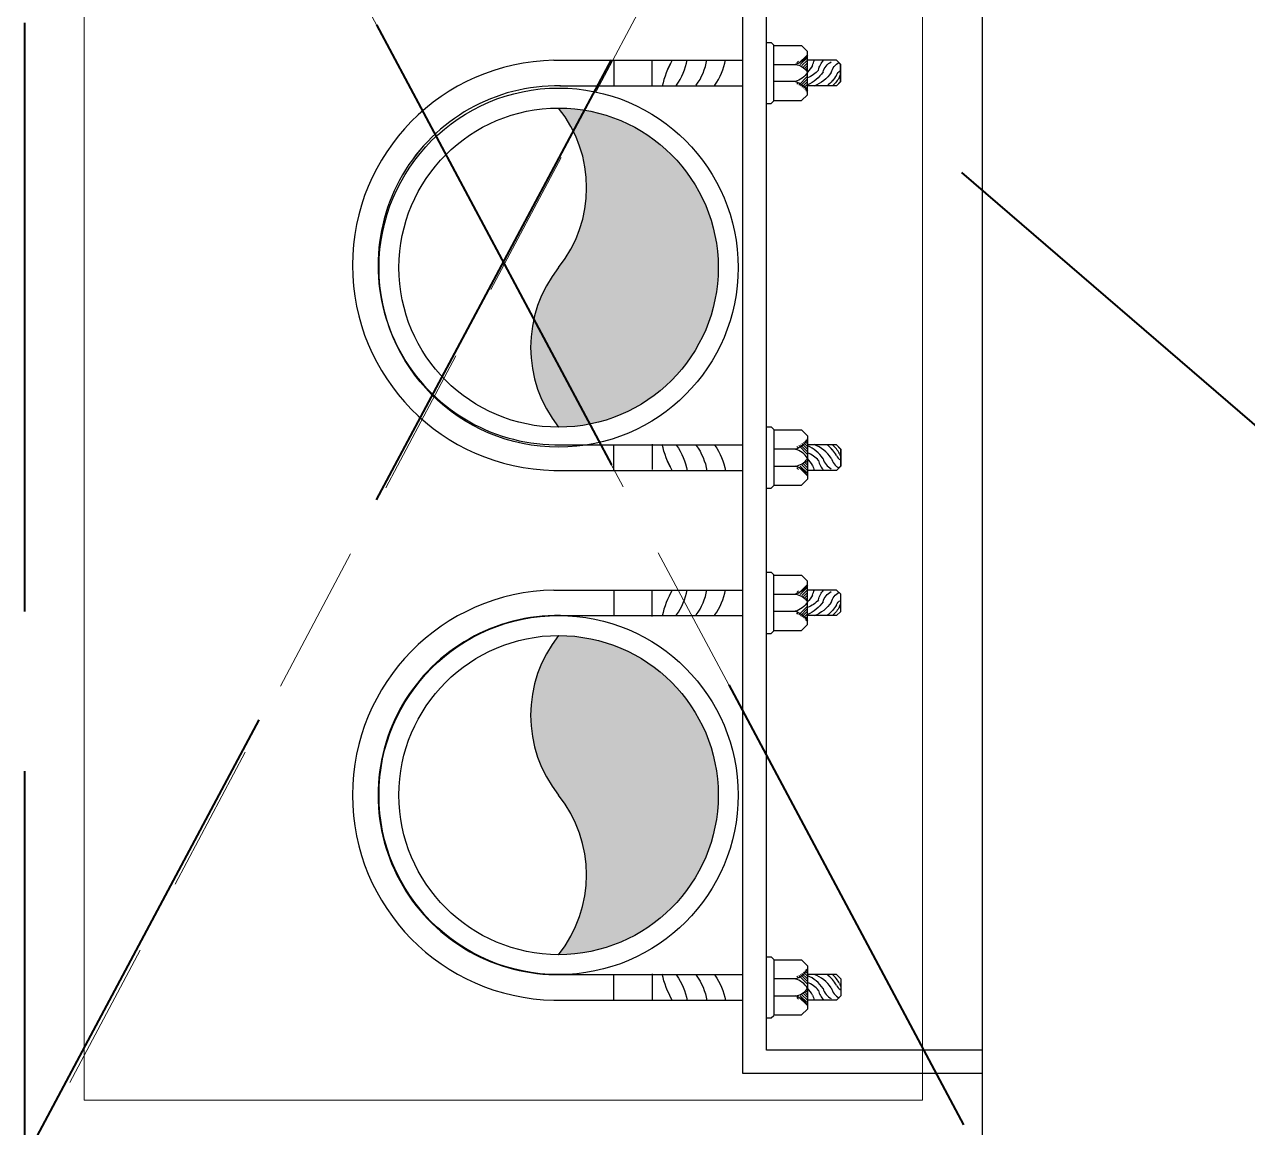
# Model space of a CAD drawing. Header units: inches. Extents: x -189347 to -188565, y -48525 to -47011.
# Drawn here: x -189222.2 to -189206.88, y -47418.46 to -47404.64 of the extents above; entities that cross this region are included whole.
import ezdxf

# ---------------------------------------------------------------- set-up
doc = ezdxf.new("R2010")
doc.units = ezdxf.units.IN
doc.header["$LTSCALE"] = 25
doc.header["$MEASUREMENT"] = 0
doc.linetypes.add('DASHED2', pattern=[0.375, 0.25, -0.125])
doc.layers.get('0').update_dxf_attribs({"lineweight": 0})
for name, color, linetype, lineweight in [('CWS', 180, 'Continuous', 18), ('elevation', 6, 'Continuous', 9), ('hidden', 7, 'DASHED2', 5), ('PLASTER LINE', 1, 'Continuous', 5), ('PP--BEAM', 104, 'DASHED2', 40), ('PP-WALL', 7, 'Continuous', 30), ('SH - ANGLE SUPPORT', 7, 'Continuous', 30), ('SH- SWP', 1, 'Continuous', 15)]:
    doc.layers.add(name, color=color, linetype=linetype, lineweight=lineweight)
doc.layers.add('SH- WWP', color=92, linetype='Continuous')

# ---------------------------------------------------------------- blocks, each defined once
blk = doc.blocks.new('*X11')
at = {"color": 0}
for p, q in [((113.6040440224238, 341.4692042597887), (113.7240518539459, 341.5892120913109)), ((113.7279130090329, 341.4162965511011), (114.3176786467903, 342.0060621888587)), ((113.8423566890578, 341.3539635358294), (114.318169125598, 341.8297759723697)), ((113.9481308900426, 341.2829610415177), (114.3186596044057, 341.6534897558808)), ((114.0456951115147, 341.2037485676931), (114.3191500832134, 341.4772035393918)), ((114.1352787081868, 341.1165554690687), (114.3196405620211, 341.3009173229029)), ((114.2169109186877, 341.0214109842728), (114.3201310408288, 341.1246311064139)), ((114.2904245531791, 340.9181479234677), (114.3206215196365, 340.948344889925))]:
    blk.add_line(p, q, dxfattribs=at)
blk = doc.blocks.new('swp')
at = {"layer": 'SH- SWP', "lineweight": 30}
h = blk.add_hatch(color=256, dxfattribs=at)
edge = h.paths.add_edge_path()
edge.add_ellipse((-188958.7646456869, -47122.30971005782), major_axis=(-1.131884257421873, -1.131884257421873), ratio=1, start_angle=186.3386170526238, end_angle=263.6613829461683)
edge.add_ellipse((-188957.7646456869, -47121.05978048204), major_axis=(1.414213562374951, -1.414213562374951), ratio=0.9999999999973742, start_angle=225.0000000015491, end_angle=405.0000000000753)
edge.add_ellipse((-188956.7646456869, -47119.80985090627), major_axis=(1.131884257421873, -1.131884257421873), ratio=1, start_angle=276.33861705314143, end_angle=353.66138294634084, ccw=False)
at = {"layer": 'SH - ANGLE SUPPORT'}
for p, q in [((-188960.3058235438, -47121.00095880224, -967.949206592016), (-188960.3058235437, -47123.36738671019, -967.949206592016)), ((-188960.3058235438, -47121.0010204016, -967.949206592016), (-188960.3058235438, -47123.36744830947, -967.949206592016)), ((-188955.1665579054, -47121.00095880224, -967.949206592016), (-188955.1665579055, -47123.36738671019, -967.949206592016)), ((-188955.1665579055, -47121.0010204016, -967.949206592016), (-188955.1665579055, -47123.36744830947, -967.949206592016)), ((-188959.9858235438, -47121.07673971012, -967.949206592016), (-188959.9858235438, -47123.36738671019, -967.949206592016)), ((-188959.9858235438, -47121.07680130948, -967.949206592016), (-188959.9858235438, -47123.36744830947, -967.949206592016)), ((-188955.4865579054, -47121.07673971012, -967.949206592016), (-188955.4865579054, -47123.36738671019, -967.949206592016)), ((-188955.4865579054, -47121.07680130948, -967.949206592016), (-188955.4865579054, -47123.36744830947, -967.949206592016)), ((-188960.3058235437, -47121.74960115671, -967.949206592016), (-188959.9858235438, -47121.74960115671, -967.949206592016)), ((-188960.3058235438, -47121.74960115671, -967.949206592016), (-188959.9858235438, -47121.74960115671, -967.949206592016)), ((-188960.3058235437, -47121.74966275608, -967.949206592016), (-188959.9858235438, -47121.74966275608, -967.949206592016)), ((-188960.3058235438, -47121.74966275608, -967.949206592016), (-188959.9858235438, -47121.74966275608, -967.949206592016)), ((-188955.1665579054, -47121.74960115671, -967.949206592016), (-188955.4865579054, -47121.74960115671, -967.949206592016)), ((-188955.1665579055, -47121.74966275608, -967.949206592016), (-188955.4865579054, -47121.74966275608, -967.949206592016)), ((-188959.976205301, -47122.23073078232, -967.949206592016), (-188960.296205301, -47122.23073078232, -967.949206592016)), ((-188959.976205301, -47122.23073078232, -967.949206592016), (-188960.296205301, -47122.23073078232, -967.949206592016)), ((-188959.976205301, -47122.23079238177, -967.949206592016), (-188960.296205301, -47122.23079238177, -967.949206592016)), ((-188959.9762053011, -47122.23079238177, -967.949206592016), (-188960.296205301, -47122.23079238177, -967.949206592016)), ((-188955.4961761482, -47122.23073078232, -967.949206592016), (-188955.1761761482, -47122.23073078232, -967.949206592016)), ((-188955.4961761482, -47122.23079238177, -967.949206592016), (-188955.1761761482, -47122.23079238177, -967.949206592016)), ((-188960.5294881825, -47123.66232684883, -967.949206592016), (-188960.5294881825, -47123.7227676136, -967.949206592016)), ((-188960.5294881824, -47123.6623884482, -967.949206592016), (-188960.5294881824, -47123.72282921299, -967.949206592016)), ((-188960.5294881825, -47123.7227676136, -967.949206592016), (-188960.4968016273, -47123.75545416883, -967.949206592016)), ((-188960.5294881824, -47123.72282921299, -967.949206592016), (-188960.4968016273, -47123.75551576819, -967.949206592016)), ((-188959.7948454601, -47123.75545416883, -967.949206592016), (-188960.4968016273, -47123.75545416883, -967.949206592016)), ((-188959.7948454602, -47123.75551576819, -967.949206592016), (-188960.4968016273, -47123.75551576819, -967.949206592016)), ((-188960.4922372544, -47123.76033668322, -967.949206592016), (-188960.4922372544, -47124.10285181814, -967.949206592016)), ((-188960.4922372545, -47123.76039828261, -967.949206592016), (-188960.4922372545, -47124.10291341748, -967.949206592016)), ((-188960.2536083502, -47123.75545416883, -967.949206592016), (-188960.2536083502, -47124.02564460531, -967.949206592016)), ((-188960.2536083502, -47123.75551576819, -967.949206592016), (-188960.2536083502, -47124.0257062047, -967.949206592016)), ((-188960.0383574193, -47124.02622438822, -967.949206592016), (-188960.0383574193, -47123.75545416883, -967.949206592016)), ((-188960.0383574193, -47124.02628598761, -967.949206592016), (-188960.0383574193, -47123.75551576819, -967.949206592016)), ((-188959.762158905, -47123.72276761371, -967.949206592016), (-188959.7997279746, -47123.76033668322, -967.949206592016)), ((-188959.7621589051, -47123.72282921299, -967.949206592016), (-188959.7997279746, -47123.76039828261, -967.949206592016)), ((-188959.7997279746, -47123.76033668322, -967.949206592016), (-188959.7997279746, -47124.10285181814, -967.949206592016)), ((-188959.7997279746, -47123.76039828261, -967.949206592016), (-188959.7997279746, -47124.10291341748, -967.949206592016)), ((-188959.762158905, -47123.66232684883, -967.949206592016), (-188959.762158905, -47123.72276761371, -967.949206592016)), ((-188959.7621589051, -47123.6623884482, -967.949206592016), (-188959.7621589051, -47123.72282921299, -967.949206592016)), ((-188955.7099927123, -47123.66232684883, -967.949206592016), (-188955.7099927123, -47123.72276761371, -967.949206592016)), ((-188955.7099927124, -47123.6623884482, -967.949206592016), (-188955.7099927124, -47123.72282921299, -967.949206592016)), ((-188955.7099927123, -47123.72276761371, -967.949206592016), (-188955.6724236428, -47123.76033668322, -967.949206592016)), ((-188955.7099927124, -47123.72282921299, -967.949206592016), (-188955.6724236429, -47123.76039828261, -967.949206592016)), ((-188955.6773061572, -47123.75545416883, -967.949206592016), (-188954.9753499901, -47123.75545416883, -967.949206592016)), ((-188955.6773061573, -47123.75551576819, -967.949206592016), (-188954.9753499901, -47123.75551576819, -967.949206592016)), ((-188955.6724236428, -47123.76033668322, -967.949206592016), (-188955.6724236428, -47124.10285181814, -967.949206592016)), ((-188955.6724236429, -47123.76039828261, -967.949206592016), (-188955.6724236429, -47124.10291341748, -967.949206592016)), ((-188955.4337941982, -47124.02622438822, -967.949206592016), (-188955.4337941982, -47123.75545416883, -967.949206592016)), ((-188955.4337941981, -47124.02628598761, -967.949206592016), (-188955.4337941981, -47123.75551576819, -967.949206592016)), ((-188955.2185432673, -47123.75545416883, -967.949206592016), (-188955.2185432673, -47124.02564460531, -967.949206592016)), ((-188955.2185432672, -47123.75551576819, -967.949206592016), (-188955.2185432672, -47124.0257062047, -967.949206592016)), ((-188954.9799143629, -47123.76033668322, -967.949206592016), (-188954.9799143629, -47124.10285181814, -967.949206592016)), ((-188954.979914363, -47123.76039828261, -967.949206592016), (-188954.979914363, -47124.10291341748, -967.949206592016)), ((-188954.942663435, -47123.7227676136, -967.949206592016), (-188954.9753499901, -47123.75545416883, -967.949206592016)), ((-188954.942663435, -47123.72282921299, -967.949206592016), (-188954.9753499901, -47123.75551576819, -967.949206592016)), ((-188954.942663435, -47123.66232684883, -967.949206592016), (-188954.942663435, -47123.7227676136, -967.949206592016)), ((-188954.942663435, -47123.6623884482, -967.949206592016), (-188954.942663435, -47123.72282921299, -967.949206592016)), ((-188960.4922372544, -47124.10285181814, -967.949206592016), (-188960.4177353984, -47124.17735367411, -967.949206592016)), ((-188960.4922372545, -47124.10291341748, -967.949206592016), (-188960.4177353985, -47124.1774152735, -967.949206592016)), ((-188959.8742298306, -47124.17735367411, -967.949206592016), (-188960.4177353984, -47124.17735367411, -967.949206592016)), ((-188959.8742298306, -47124.1774152735, -967.949206592016), (-188960.4177353985, -47124.1774152735, -967.949206592016)), ((-188960.3059826144, -47124.54101303493, -967.949206592016), (-188960.3059826144, -47124.17735367411, -967.949206592016)), ((-188960.3059826145, -47124.54107463427, -967.949206592016), (-188960.3059826145, -47124.1774152735, -967.949206592016)), ((-188959.9859826145, -47124.54097724173, -967.949206592016), (-188959.9859826145, -47124.17735367411, -967.949206592016)), ((-188959.9859826145, -47124.54103884101, -967.949206592016), (-188959.9859826145, -47124.1774152735, -967.949206592016)), ((-188959.7997279746, -47124.10285181814, -967.949206592016), (-188959.8742298306, -47124.17735367411, -967.949206592016)), ((-188959.7997279746, -47124.10291341748, -967.949206592016), (-188959.8742298306, -47124.1774152735, -967.949206592016)), ((-188955.6724236428, -47124.10285181814, -967.949206592016), (-188955.5979217868, -47124.17735367411, -967.949206592016)), ((-188955.6724236429, -47124.10291341748, -967.949206592016), (-188955.5979217868, -47124.1774152735, -967.949206592016)), ((-188955.5979217868, -47124.17735367411, -967.949206592016), (-188955.0544162189, -47124.17735367411, -967.949206592016)), ((-188955.5979217868, -47124.1774152735, -967.949206592016), (-188955.054416219, -47124.1774152735, -967.949206592016)), ((-188955.4861690029, -47124.54097724173, -967.949206592016), (-188955.4861690029, -47124.17735367411, -967.949206592016)), ((-188955.4861690029, -47124.54103884101, -967.949206592016), (-188955.4861690029, -47124.1774152735, -967.949206592016)), ((-188955.1661690029, -47124.54101303493, -967.949206592016), (-188955.1661690029, -47124.17735367411, -967.949206592016)), ((-188955.166169003, -47124.54107463427, -967.949206592016), (-188955.166169003, -47124.1774152735, -967.949206592016)), ((-188954.9799143629, -47124.10285181814, -967.949206592016), (-188955.0544162189, -47124.17735367411, -967.949206592016)), ((-188954.979914363, -47124.10291341748, -967.949206592016), (-188955.054416219, -47124.1774152735, -967.949206592016)), ((-188960.3060184077, -47124.54097724173, -967.949206592016), (-188960.2533956004, -47124.59360004903, -967.949206592016)), ((-188960.3060184077, -47124.54103884101, -967.949206592016), (-188960.2533956004, -47124.5936616484, -967.949206592016)), ((-188960.0386054218, -47124.59360004903, -967.949206592016), (-188960.2533956004, -47124.59360004903, -967.949206592016)), ((-188960.0386054219, -47124.5936616484, -967.949206592016), (-188960.2533956004, -47124.5936616484, -967.949206592016)), ((-188959.9859826145, -47124.54097724173, -967.949206592016), (-188960.0386054218, -47124.59360004903, -967.949206592016)), ((-188959.9859826145, -47124.54103884101, -967.949206592016), (-188960.0386054219, -47124.5936616484, -967.949206592016)), ((-188955.4861690029, -47124.54097724173, -967.949206592016), (-188955.4335461955, -47124.59360004903, -967.949206592016)), ((-188955.4861690029, -47124.54103884101, -967.949206592016), (-188955.4335461956, -47124.5936616484, -967.949206592016)), ((-188955.4335461955, -47124.59360004903, -967.949206592016), (-188955.218756017, -47124.59360004903, -967.949206592016)), ((-188955.4335461956, -47124.5936616484, -967.949206592016), (-188955.218756017, -47124.5936616484, -967.949206592016)), ((-188955.1661332096, -47124.54097724173, -967.949206592016), (-188955.218756017, -47124.59360004903, -967.949206592016)), ((-188955.1661332097, -47124.54103884101, -967.949206592016), (-188955.218756017, -47124.5936616484, -967.949206592016))]:
    blk.add_line(p, q, dxfattribs=at)
at = {"layer": 'SH - ANGLE SUPPORT', "lineweight": 30, "ltscale": 30}
for centre, radius, start, end in [((-188957.7361907245, -47121.04743988672, -967.949206592016), 2.570053173803593, 1.03628795968503, 178.963712040315), ((-188957.7361907246, -47121.0475014862, -967.949206592016), 2.570053173803593, 1.03628795969257, 178.9637120403074), ((-188957.7361907246, -47121.04738671312, -967.949206592016), 2.249999999973499, 359.1086964157475, 181.0351236707968), ((-188957.7361907247, -47121.04744831249, -967.949206592016), 2.249999999973499, 359.1086964157669, 181.0351236707817)]:
    blk.add_arc(centre, radius, start, end, dxfattribs=at)
at = {"layer": 'SH - ANGLE SUPPORT', "extrusion": (0, 0, -1)}
for centre, major_axis, ratio, start_param, end_param in [((-188959.7660234053, -47123.39463167352, -967.949206592016), (0.7483036439644577, -0.7483036439644576), 0.9999999996438159, 3.391710507990375, 3.7229632479952), ((-188959.7660234054, -47123.39463167352, -967.949206592016), (0.7483036439644577, -0.7483036439644576), 0.9999999996438159, 3.391710507990375, 3.7229632479952), ((-188959.7660234053, -47123.3946932728, -967.949206592016), (0.7483036439644577, -0.7483036439644576), 0.9999999996438159, 3.391710508013618, 3.722963248063821), ((-188959.7660234054, -47123.3946932728, -967.949206592016), (0.7483036439644577, -0.7483036439644576), 0.9999999996438159, 3.391710508013618, 3.722963248025734), ((-188959.4377640972, -47123.31156215211, -967.949206592016), (0.6743739490639936, -0.6743739490639933), 0.9999995311078936, 3.304858807617673, 3.314800786566108), ((-188959.4377640974, -47123.31156215211, -967.949206592016), (0.6743739490639936, -0.6743739490639933), 0.9999995311078936, 3.304858807620154, 3.314800786596168), ((-188959.4377640973, -47123.31162375151, -967.949206592016), (0.6743739490639936, -0.6743739490639933), 0.9999995311078936, 3.304858807740596, 3.314800786694237), ((-188959.4377640973, -47123.31162375151, -967.949206592016), (0.6743739490639936, -0.6743739490639933), 0.9999995311078936, 3.304858807740596, 3.314800786694237), ((-188960.4468390251, -47121.90446554011, -967.949206592016), (0.5499938548614107, -0.5499938548614107), 0.9999999996759106, 0.1632660788633934, 0.6092701062629294), ((-188960.4468390251, -47121.90446554011, -967.949206592016), (0.5499938548614107, -0.5499938548614107), 0.9999999996759106, 0.1632660788633934, 0.6092701062629294), ((-188960.4468390251, -47121.90452713938, -967.949206592016), (0.5499938548614107, -0.5499938548614107), 0.9999999996759106, 0.1632660789033545, 0.609270106295049), ((-188960.4468390252, -47121.90452713938, -967.949206592016), (0.5499938548614107, -0.5499938548614107), 0.9999999996759106, 0.1632660789433156, 0.6092701063457124), ((-188960.4468390251, -47122.15260376839, -967.949206592016), (0.5499938548614107, -0.5499938548614107), 0.9999999996759106, 0.1632660788633934, 0.6092701062629294), ((-188960.4468390251, -47122.15260376839, -967.949206592016), (0.5499938548614107, -0.5499938548614107), 0.9999999996759106, 0.1632660788633934, 0.6092701062629294), ((-188960.4468390251, -47122.15266536779, -967.949206592016), (0.5499938548614107, -0.5499938548614107), 0.9999999996759106, 0.1632660789003135, 0.6092701062843424), ((-188960.4468390252, -47122.15266536779, -967.949206592016), (0.5499938548614107, -0.5499938548614107), 0.9999999996759106, 0.1632660789003135, 0.6092701063150274), ((-188959.4377640972, -47123.55970038052, -967.949206592016), (0.6743742929851421, 0.6743742929851421), 0.9999995182274332, 4.875654981974916, 4.885596952011176), ((-188959.4377640974, -47123.55970038052, -967.949206592016), (0.6743742929851421, 0.6743742929851421), 0.9999995182274332, 4.875654981944805, 4.885596952079185), ((-188959.4377640973, -47123.55976197991, -967.949206592016), (0.6743742929851421, 0.6743742929851421), 0.9999995182274332, 4.875654981974916, 4.885596952011176), ((-188959.4377640973, -47123.55976197991, -967.949206592016), (0.6743742929851421, 0.6743742929851421), 0.9999995182274332, 4.875654981974916, 4.885596952011176), ((-188960.4468390251, -47122.38419913602, -967.949206592016), (0.5499938549968599, 0.5499938549968602), 0.9999999998192924, 1.734062405639007, 2.180066432908677), ((-188960.4468390251, -47122.38419913602, -967.949206592016), (0.5499938549968599, 0.5499938549968602), 0.9999999998192924, 1.734062405639007, 2.180066432908677), ((-188960.4468390251, -47122.3842607353, -967.949206592016), (0.5499938549968599, 0.5499938549968602), 0.9999999998192924, 1.734062405678968, 2.180066432825894), ((-188960.4468390252, -47122.3842607353, -967.949206592016), (0.5499938549968599, 0.5499938549968602), 0.9999999998192924, 1.734062405562126, 2.180066432764524), ((-188959.4377640972, -47123.79129574812, -967.949206592016), (0.6743742929851421, 0.6743742929851421), 0.9999995182274332, 4.875654981979875, 4.885596952016435), ((-188959.4377640974, -47123.79129574812, -967.949206592016), (0.6743742929851421, 0.6743742929851421), 0.9999995182274332, 4.875654981949765, 4.885596952081814), ((-188959.4377640973, -47123.79135734739, -967.949206592016), (0.6743742929851421, 0.6743742929851421), 0.9999995182274332, 4.875654981977395, 4.885596952041236), ((-188959.4377640973, -47123.79135734739, -967.949206592016), (0.6743742929851421, 0.6743742929851421), 0.9999995182274332, 4.875654981977395, 4.885596952041236), ((-188955.6831107505, -47123.95348806673, -967.949206592016), (0.1836427452739943, 0.1836427452739944), 0.9999999999368012, 1.061026314357026, 1.819612572189451), ((-188955.6831107505, -47123.95354966607, -967.949206592016), (0.1836427452739943, 0.1836427452739944), 0.9999999999368012, 1.061026314497972, 1.819612572325659), ((-188955.1832964342, -47123.95348806673, -967.949206592016), (0.1836427452988981, -0.1836427452988981), 0.9999999997967158, 1.317026384605051, 2.080566339216231), ((-188955.1832964343, -47123.95354966607, -967.949206592016), (0.1836427452988981, -0.1836427452988981), 0.9999999997967158, 1.317026384605051, 2.080566339319822), ((-188955.4397761233, -47123.99591065981, -967.949206592016), (0.1574100662167231, -0.1574100662167231), 0.9999999999492625, -0.6581166820825466, 0.1674448601498328), ((-188955.4397761233, -47123.9959722592, -967.949206592016), (0.1574100662167231, -0.1574100662167231), 0.9999999999492625, -0.658116682002583, 0.1674448601280432), ((-188954.9690582983, -47123.95348806673, -967.949206592016), (0.1836427452739944, -0.1836427452739943), 0.9999999999368008, 1.321980081508954, 2.080566339232767), ((-188954.9690582983, -47123.95354966607, -967.949206592016), (0.1836427452739944, -0.1836427452739943), 0.9999999999368008, 1.32198008156326, 2.080566339221213), ((-188955.0590031926, -47124.00436458082, -967.949206592016), (0.3174102309503291, 0.3174102309503292), 0.9999999999057578, 2.957247137306495, 3.531377346248949), ((-188955.0590031927, -47124.00442618018, -967.949206592016), (0.3174102309503291, 0.3174102309503292), 0.9999999999057578, 2.957247137262742, 3.531377346129004), ((-188955.0571576472, -47124.04943386192, -967.949206592016), (0.2498462547944095, 0.2498462547944096), 0.9999999997529783, 3.071035399996657, 3.556541279240993), ((-188955.0571576472, -47124.04949546128, -967.949206592016), (0.2498462547944095, 0.2498462547944096), 0.9999999997529783, 3.071035399996657, 3.556541279278682), ((-188954.9661365103, -47123.80572951943, -967.949206592016), (0.3609602734330845, -0.3609602734330845), 0.9999999985248337, 1.329768372036687, 1.540798847705387), ((-188954.9661365104, -47123.80579111876, -967.949206592016), (0.3609602734330845, -0.3609602734330845), 0.9999999985248337, 1.329768372147417, 1.540798847878059), ((-188955.0657817707, -47124.10154468252, -967.949206592016), (0.32020012842279, 0.3202001284227902), 0.9999999999894763, 2.954778906577122, 3.562597790696368), ((-188955.0657817708, -47124.10160628197, -967.949206592016), (0.32020012842279, 0.3202001284227902), 0.9999999999894763, 2.954778906683788, 3.562597790614507), ((-188955.3562999291, -47124.55963857102, -967.949206592016), (0.1344147606365146, 0.1344147606365146), 0.999999999943205, 5.728383428916015, 6.607487426836458), ((-188955.3562999291, -47124.55970017039, -967.949206592016), (0.1344147606365146, 0.1344147606365146), 0.999999999943205, 5.728383428494432, 6.607487426424862), ((-188955.334566092, -47124.55313844312, -967.949206592016), (0.1705916076887823, 0.1705916076887825), 0.9999999996600238, 5.688778807093536, 6.270402491376283), ((-188955.334566092, -47124.55320004249, -967.949206592016), (0.1705916076887823, 0.1705916076887825), 0.9999999996600238, 5.688778807161095, 6.270402491436597), ((-188955.276298653, -47124.47928326431, -967.949206592016), (0.1705916076496874, 0.1705916076496874), 0.999999999760294, 5.688778807222417, 5.971833700054205), ((-188955.2762986531, -47124.47934486371, -967.949206592016), (0.1705916076496874, 0.1705916076496874), 0.999999999760294, 5.6887788070725, 5.971833700054205), ((-188955.0884292144, -47124.105037228, -967.949206592016), (0.3609602731301515, -0.3609602731301514), 0.9999999993591624, 1.329768371843753, 1.678717008358492), ((-188955.0884292145, -47124.10509882739, -967.949206592016), (0.3609602731301515, -0.3609602731301514), 0.9999999993591624, 1.329768371843753, 1.678717008352351), ((-188955.1117361235, -47124.14390854482, -967.949206592016), (0.3609602733034912, -0.3609602733034912), 0.9999999989039782, 1.329768372031848, 1.608853964562355), ((-188955.1117361235, -47124.14397014421, -967.949206592016), (0.3609602733034912, -0.3609602733034912), 0.9999999989039782, 1.329768371962874, 1.608853964476897), ((-188955.364410119, -47124.66127218533, -967.949206592016), (0.1348098848379323, -0.1348098848379323), 0.9999999999832394, 4.157022774644297, 5.034816392460339), ((-188955.364410119, -47124.66133378472, -967.949206592016), (0.1348098848379323, -0.1348098848379323), 0.9999999999832394, 4.15702277477401, 5.034816392605128), ((-188955.4218982662, -47124.81746228973, -967.949206592016), (0.1705916081115296, -0.1705916081115296), 0.999999998305713, 4.117982481218434, 4.309006795710234), ((-188955.4218982663, -47124.8175238891, -967.949206592016), (0.1705916081115296, -0.1705916081115296), 0.999999998305713, 4.117982481368351, 4.309006795654756), ((-188955.3867217635, -47124.63547481725, -967.949206592016), (0.0704988428573968, 0.0704988428573968), 0.9999999987001688, 5.84502344743771, 6.635131608004279), ((-188955.3867217635, -47124.6355364167, -967.949206592016), (0.0704988428573968, 0.0704988428573968), 0.9999999987001688, 5.845023447561561, 6.635131607903649)]:
    blk.add_ellipse(centre, major_axis=major_axis, ratio=ratio, start_param=start_param, end_param=end_param, dxfattribs=at)
at = {"layer": 'SH - ANGLE SUPPORT'}
for centre, major_axis, ratio, start_param, end_param in [((-188955.7063580438, -47123.39463167352, -967.949206592016), (-0.7483036439644577, -0.7483036439644576), 0.9999999996438159, 3.391710508000295, 3.722963248052329), ((-188955.7063580439, -47123.3946932728, -967.949206592016), (-0.7483036439644577, -0.7483036439644576), 0.9999999996438159, 3.391710507986972, 3.722963248002751), ((-188956.0346173519, -47123.31156215211, -967.949206592016), (-0.6743739490639936, -0.6743739490639933), 0.9999995311078936, 3.3048588076678, 3.314800786634117), ((-188956.0346173519, -47123.31162375151, -967.949206592016), (-0.6743739490639936, -0.6743739490639933), 0.9999995311078936, 3.304858807697911, 3.314800786649147), ((-188955.0255424241, -47121.90446554011, -967.949206592016), (-0.5499938548614107, -0.5499938548614107), 0.9999999996759106, 0.1632660788603524, 0.609270106273636), ((-188955.0255424241, -47121.90452713938, -967.949206592016), (-0.5499938548614107, -0.5499938548614107), 0.9999999996759106, 0.1632660789218146, 0.609270106282908), ((-188956.0346173519, -47123.55970038052, -967.949206592016), (-0.6743742929851421, 0.6743742929851421), 0.9999995182274332, 4.87565498195986, 4.885596952011176), ((-188956.0346173519, -47123.55976197991, -967.949206592016), (-0.6743742929851421, 0.6743742929851421), 0.9999995182274332, 4.87565498195986, 4.885596952011176), ((-188955.0255424241, -47122.15260376839, -967.949206592016), (-0.5499938548614107, -0.5499938548614107), 0.9999999996759106, 0.1632660789094365, 0.609270106295049), ((-188955.0255424241, -47122.15266536779, -967.949206592016), (-0.5499938548614107, -0.5499938548614107), 0.9999999996759106, 0.1632660788911906, 0.6092701062001249), ((-188956.0346173519, -47123.79129574812, -967.949206592016), (-0.6743742929851421, 0.6743742929851421), 0.9999995182274332, 4.87565498196482, 4.885596952001405), ((-188956.0346173519, -47123.79135734739, -967.949206592016), (-0.6743742929851421, 0.6743742929851421), 0.9999995182274332, 4.875654981979875, 4.885596952016435), ((-188955.0255424241, -47122.38419913602, -967.949206592016), (-0.5499938549968599, 0.5499938549968602), 0.9999999998192924, 1.734062405635966, 2.180066432877992), ((-188955.0255424241, -47122.3842607353, -967.949206592016), (-0.5499938549968599, 0.5499938549968602), 0.9999999998192924, 1.734062405586668, 2.180066432779867), ((-188960.503093319, -47123.95348806673, -967.949206592016), (-0.1836427452739944, -0.1836427452739943), 0.9999999999368008, 1.321980081481358, 2.080566339232767), ((-188960.5030933191, -47123.95354966607, -967.949206592016), (-0.1836427452739944, -0.1836427452739943), 0.9999999999368008, 1.321980081508954, 2.080566339373712), ((-188960.0323754941, -47123.99591065981, -967.949206592016), (-0.1574100662167231, -0.1574100662167231), 0.9999999999492625, -0.6581166820425643, 0.1674448601280432), ((-188960.0323754941, -47123.9959722592, -967.949206592016), (-0.1574100662167231, -0.1574100662167231), 0.9999999999492625, -0.6581166818591688, 0.1674448604076515), ((-188960.2888551831, -47123.95348806673, -967.949206592016), (-0.1836427452988981, -0.1836427452988981), 0.9999999997967158, 1.317026384374037, 2.0805663391731), ((-188960.2888551832, -47123.95354966607, -967.949206592016), (-0.1836427452988981, -0.1836427452988981), 0.9999999997967158, 1.317026384605051, 2.080566339243572), ((-188959.7890408669, -47123.95348806673, -967.949206592016), (-0.1836427452739943, 0.1836427452739944), 0.9999999999368012, 1.06102631441171, 1.819612572189451), ((-188959.7890408669, -47123.95354966607, -967.949206592016), (-0.1836427452739943, 0.1836427452739944), 0.9999999999368012, 1.061026314552656, 1.819612572298063), ((-188960.506015107, -47123.80572951943, -967.949206592016), (-0.3609602734330845, -0.3609602734330845), 0.9999999985248337, 1.329768372036687, 1.540798847705387), ((-188960.5060151071, -47123.80579111876, -967.949206592016), (-0.3609602734330845, -0.3609602734330845), 0.9999999985248337, 1.329768372147417, 1.540798847760664), ((-188960.4149939702, -47124.04943386192, -967.949206592016), (-0.2498462547944095, 0.2498462547944096), 0.9999999997529783, 3.07103540007882, 3.556541279311888), ((-188960.4149939702, -47124.04949546128, -967.949206592016), (-0.2498462547944095, 0.2498462547944096), 0.9999999997529783, 3.071035400075917, 3.556541279295285), ((-188960.4131484249, -47124.00436458082, -967.949206592016), (-0.3174102309503291, 0.3174102309503292), 0.9999999999057578, 2.957247137408043, 3.531377346261267), ((-188960.4131484248, -47124.00442618018, -967.949206592016), (-0.3174102309503291, 0.3174102309503292), 0.9999999999057578, 2.957247137274627, 3.531377346261267), ((-188960.1958529643, -47124.47928326431, -967.949206592016), (-0.1705916076496874, 0.1705916076496874), 0.999999999760294, 5.688778807473671, 5.971833700054205), ((-188960.1958529644, -47124.47934486371, -967.949206592016), (-0.1705916076496874, 0.1705916076496874), 0.999999999760294, 5.688778807373726, 5.971833700054205), ((-188960.1375855254, -47124.55313844312, -967.949206592016), (-0.1705916076887824, 0.1705916076887824), 0.9999999996600238, 5.68877880722726, 6.270402491618308), ((-188960.1375855254, -47124.55320004249, -967.949206592016), (-0.1705916076887824, 0.1705916076887824), 0.9999999996600238, 5.688778807161095, 6.270402491376283), ((-188960.1158516883, -47124.55963857102, -967.949206592016), (-0.1344147606365146, 0.1344147606365146), 0.999999999943205, 5.728383428640154, 6.607487426642547), ((-188960.1158516883, -47124.55970017039, -967.949206592016), (-0.1344147606365146, 0.1344147606365146), 0.999999999943205, 5.72838342915155, 6.607487426812064), ((-188960.4063698466, -47124.10154468252, -967.949206592016), (-0.32020012842279, 0.3202001284227902), 0.9999999999894763, 2.954778906754643, 3.562597790696368), ((-188960.4063698467, -47124.10160628197, -967.949206592016), (-0.32020012842279, 0.3202001284227902), 0.9999999999894763, 2.954778906571153, 3.56259779059831), ((-188960.1077414984, -47124.66127218533, -967.949206592016), (-0.1348098848379323, -0.1348098848379323), 0.9999999999832394, 4.157022774693521, 5.034816392629314), ((-188960.1077414985, -47124.66133378472, -967.949206592016), (-0.1348098848379323, -0.1348098848379323), 0.9999999999832394, 4.15702277447434, 5.034816392484525), ((-188960.3837224029, -47124.105037228, -967.949206592016), (-0.3609602731301515, -0.3609602731301514), 0.9999999993591624, 1.329768371871435, 1.678717008386833), ((-188960.383722403, -47124.10509882739, -967.949206592016), (-0.3609602731301515, -0.3609602731301514), 0.9999999993591624, 1.329768371822875, 1.678717008392974), ((-188960.360415494, -47124.14390854482, -967.949206592016), (-0.3609602733034912, -0.3609602733034912), 0.9999999989039782, 1.329768372066336, 1.608853964560186), ((-188960.3604154939, -47124.14397014421, -967.949206592016), (-0.3609602733034912, -0.3609602733034912), 0.9999999989039782, 1.32976837183807, 1.608853964332298), ((-188960.0854298538, -47124.63547481725, -967.949206592016), (-0.0704988428573968, 0.0704988428573968), 0.9999999987001688, 5.845023447367468, 6.635131607766639), ((-188960.0854298539, -47124.6355364167, -967.949206592016), (-0.0704988428573968, 0.0704988428573968), 0.9999999987001688, 5.845023447367468, 6.635131608264364), ((-188960.0502533511, -47124.81746228973, -967.949206592016), (-0.1705916081115296, -0.1705916081115296), 0.999999998305713, 4.117982481619605, 4.309006796026848), ((-188960.0502533512, -47124.8175238891, -967.949206592016), (-0.1705916081115296, -0.1705916081115296), 0.999999998305713, 4.117982481352158, 4.309006795915894)]:
    blk.add_ellipse(centre, major_axis=major_axis, ratio=ratio, start_param=start_param, end_param=end_param, dxfattribs=at)
at = {"layer": 'SH- SWP', "lineweight": 30}
for radius in [2.25, 2]:
    blk.add_circle((-188957.7646456869, -47121.05978048204, -967.949206592016), radius, dxfattribs=at)
for centre, start, end in [((-188958.7646456869, -47122.30971005782, -967.949206592016), 51.33861705367175, 128.6613829463282), ((-188956.7646456869, -47119.80985090627, -967.949206592016), 231.3386170536718, 308.6613829463283)]:
    blk.add_arc(centre, 1.600726067880088, start, end, dxfattribs=at)
at = {"layer": 'SH - ANGLE SUPPORT', "extrusion": (0, 0, -1)}
for p, xscale, yscale, zscale, rotation in [((188896.6729534204, -47102.88456624403, 967.949206592016), 0.1862546400225255, 0.1862546400225255, -0.1862546400003328, 270), ((188896.6729534205, -47102.88462784339, 967.949206592016), 0.1862546400225255, 0.1862546400225255, -0.1862546400225255, 270), ((188896.4051932095, -47102.88514602691, 967.949206592016), 0.1862546400225255, 0.1862546400225255, -0.1862546400003328, 270), ((188896.4051932095, -47102.88520762627, 967.949206592016), 0.1862546400225255, 0.1862546400225255, -0.1862546400225255, 270), ((189019.0669584078, -47102.88514602691, 967.949206592016), -0.1862546400225255, 0.1862546399643179, -0.1862546400225255, 89.99999999999997), ((189019.0669584079, -47102.88520762627, 967.949206592016), -0.1862546400225255, 0.1862546400225255, -0.1862546400225255, 90), ((189018.7991981969, -47102.88456624403, 967.949206592016), -0.1862546400225255, 0.1862546399643179, -0.1862546400225255, 89.99999999999997), ((189018.799198197, -47102.88462784339, 967.949206592016), -0.1862546400225255, 0.1862546400225255, -0.1862546400225255, 90)]:
    blk.add_blockref('*X11', p, dxfattribs=dict(at, xscale=xscale, yscale=yscale, zscale=zscale, rotation=rotation))
blk = doc.blocks.new('wwp')
at = {"layer": 'SH- WWP', "lineweight": 30}
h = blk.add_hatch(color=256, dxfattribs=at)
edge = h.paths.add_edge_path()
edge.add_ellipse((-188963.3754563629, -47122.30950436633), major_axis=(1.131884257421873, -1.131884257421873), ratio=1, start_angle=96.33861705337148, end_angle=173.6613829472612, ccw=False)
edge.add_ellipse((-188964.3754563629, -47121.05957479056), major_axis=(-1.414213562374951, -1.414213562374951), ratio=0.9999999999973742, start_angle=-44.99999999948568, end_angle=134.9999999993352, ccw=False)
edge.add_ellipse((-188965.3754563629, -47119.80964521479), major_axis=(-1.131884257421873, -1.131884257421873), ratio=1, start_angle=6.338617053256482, end_angle=83.6613829472612)
at = {"layer": 'SH - ANGLE SUPPORT'}
for p, q in [((-188966.945100589, -47121.00102040143, -967.949206592016), (-188966.9451005889, -47123.36744830938, -967.949206592016)), ((-188961.8058349506, -47121.00102040143, -967.949206592016), (-188961.8058349507, -47123.36744830938, -967.949206592016)), ((-188966.625100589, -47121.0768013093, -967.949206592016), (-188966.625100589, -47123.36744830938, -967.949206592016)), ((-188962.1258349506, -47121.0768013093, -967.949206592016), (-188962.1258349506, -47123.36744830938, -967.949206592016)), ((-188966.9451005889, -47121.7496627559, -967.949206592016), (-188966.625100589, -47121.7496627559, -967.949206592016)), ((-188966.945100589, -47121.7496627559, -967.949206592016), (-188966.625100589, -47121.7496627559, -967.949206592016)), ((-188961.8058349506, -47121.7496627559, -967.949206592016), (-188962.1258349506, -47121.7496627559, -967.949206592016)), ((-188966.6154823462, -47122.23079238151, -967.949206592016), (-188966.9354823462, -47122.23079238151, -967.949206592016)), ((-188966.6154823462, -47122.23079238151, -967.949206592016), (-188966.9354823462, -47122.23079238151, -967.949206592016)), ((-188962.1354531934, -47122.23079238151, -967.949206592016), (-188961.8154531934, -47122.23079238151, -967.949206592016)), ((-188967.1687652276, -47123.66238844802, -967.949206592016), (-188967.1687652276, -47123.72282921278, -967.949206592016)), ((-188967.1687652276, -47123.72282921278, -967.949206592016), (-188967.1360786725, -47123.75551576802, -967.949206592016)), ((-188966.4341225053, -47123.75551576802, -967.949206592016), (-188967.1360786725, -47123.75551576802, -967.949206592016)), ((-188967.1315142996, -47123.76039828241, -967.949206592016), (-188967.1315142996, -47124.10291341733, -967.949206592016)), ((-188966.8928853954, -47123.75551576802, -967.949206592016), (-188966.8928853954, -47124.0257062045, -967.949206592016)), ((-188966.6776344645, -47124.02628598741, -967.949206592016), (-188966.6776344645, -47123.75551576802, -967.949206592016)), ((-188966.4014359502, -47123.7228292129, -967.949206592016), (-188966.4390050198, -47123.76039828241, -967.949206592016)), ((-188966.4390050198, -47123.76039828241, -967.949206592016), (-188966.4390050198, -47124.10291341733, -967.949206592016)), ((-188966.4014359502, -47123.66238844802, -967.949206592016), (-188966.4014359502, -47123.7228292129, -967.949206592016)), ((-188962.3492697575, -47123.66238844802, -967.949206592016), (-188962.3492697575, -47123.7228292129, -967.949206592016)), ((-188962.3492697575, -47123.7228292129, -967.949206592016), (-188962.311700688, -47123.76039828241, -967.949206592016)), ((-188962.3165832024, -47123.75551576802, -967.949206592016), (-188961.6146270353, -47123.75551576802, -967.949206592016)), ((-188962.311700688, -47123.76039828241, -967.949206592016), (-188962.311700688, -47124.10291341733, -967.949206592016)), ((-188962.0730712433, -47124.02628598741, -967.949206592016), (-188962.0730712433, -47123.75551576802, -967.949206592016)), ((-188961.8578203124, -47123.75551576802, -967.949206592016), (-188961.8578203124, -47124.0257062045, -967.949206592016)), ((-188961.6191914081, -47123.76039828241, -967.949206592016), (-188961.6191914081, -47124.10291341733, -967.949206592016)), ((-188961.5819404802, -47123.72282921278, -967.949206592016), (-188961.6146270353, -47123.75551576802, -967.949206592016)), ((-188961.5819404802, -47123.66238844802, -967.949206592016), (-188961.5819404802, -47123.72282921278, -967.949206592016)), ((-188967.1315142996, -47124.10291341733, -967.949206592016), (-188967.0570124436, -47124.1774152733, -967.949206592016)), ((-188966.5135068758, -47124.1774152733, -967.949206592016), (-188967.0570124436, -47124.1774152733, -967.949206592016)), ((-188966.9452596596, -47124.54107463412, -967.949206592016), (-188966.9452596596, -47124.1774152733, -967.949206592016)), ((-188966.6252596597, -47124.54103884092, -967.949206592016), (-188966.6252596597, -47124.1774152733, -967.949206592016)), ((-188966.4390050198, -47124.10291341733, -967.949206592016), (-188966.5135068758, -47124.1774152733, -967.949206592016)), ((-188962.311700688, -47124.10291341733, -967.949206592016), (-188962.237198832, -47124.1774152733, -967.949206592016)), ((-188962.237198832, -47124.1774152733, -967.949206592016), (-188961.6936932641, -47124.1774152733, -967.949206592016)), ((-188962.1254460481, -47124.54103884092, -967.949206592016), (-188962.1254460481, -47124.1774152733, -967.949206592016)), ((-188961.8054460481, -47124.54107463412, -967.949206592016), (-188961.8054460481, -47124.1774152733, -967.949206592016)), ((-188961.6191914081, -47124.10291341733, -967.949206592016), (-188961.6936932641, -47124.1774152733, -967.949206592016)), ((-188966.9452954529, -47124.54103884092, -967.949206592016), (-188966.8926726456, -47124.59366164822, -967.949206592016)), ((-188966.677882467, -47124.59366164822, -967.949206592016), (-188966.8926726456, -47124.59366164822, -967.949206592016)), ((-188966.6252596597, -47124.54103884092, -967.949206592016), (-188966.677882467, -47124.59366164822, -967.949206592016)), ((-188962.1254460481, -47124.54103884092, -967.949206592016), (-188962.0728232407, -47124.59366164822, -967.949206592016)), ((-188962.0728232407, -47124.59366164822, -967.949206592016), (-188961.8580330622, -47124.59366164822, -967.949206592016)), ((-188961.8054102548, -47124.54103884092, -967.949206592016), (-188961.8580330622, -47124.59366164822, -967.949206592016))]:
    blk.add_line(p, q, dxfattribs=at)
at = {"layer": 'SH - ANGLE SUPPORT', "lineweight": 30, "ltscale": 30}
for centre, radius, start, end in [((-188964.3754677697, -47121.04750148591, -967.949206592016), 2.570053173803593, 1.03628795968503, 178.963712040315), ((-188964.3754677698, -47121.04744831231, -967.949206592016), 2.249999999973499, 359.1086964157475, 181.0351236707968)]:
    blk.add_arc(centre, radius, start, end, dxfattribs=at)
at = {"layer": 'SH - ANGLE SUPPORT', "extrusion": (0, 0, -1)}
for centre, major_axis, ratio, start_param, end_param in [((-188966.4053004505, -47123.39469327271, -967.949206592016), (0.7483036439644577, -0.7483036439644576), 0.9999999996438159, 3.391710508017021, 3.722963248071372), ((-188966.4053004506, -47123.39469327271, -967.949206592016), (0.7483036439644577, -0.7483036439644576), 0.9999999996438159, 3.391710507990375, 3.722963248033285), ((-188966.0770411424, -47123.3116237513, -967.949206592016), (0.6743739490639936, -0.6743739490639933), 0.9999995311078936, 3.304858807710485, 3.314800786631487), ((-188966.0770411425, -47123.3116237513, -967.949206592016), (0.6743739490639936, -0.6743739490639933), 0.9999995311078936, 3.304858807652745, 3.314800786631487), ((-188967.0861160703, -47121.9045271393, -967.949206592016), (0.5499938548614107, -0.5499938548614107), 0.9999999996759106, 0.1632660788664343, 0.609270106273636), ((-188967.0861160703, -47121.9045271393, -967.949206592016), (0.5499938548614107, -0.5499938548614107), 0.9999999996759106, 0.1632660788664343, 0.609270106273636), ((-188967.0861160703, -47122.15266536758, -967.949206592016), (0.5499938548614107, -0.5499938548614107), 0.9999999996759106, 0.1632660789402746, 0.609270106273636), ((-188967.0861160703, -47122.15266536758, -967.949206592016), (0.5499938548614107, -0.5499938548614107), 0.9999999996759106, 0.1632660789402746, 0.609270106273636), ((-188966.0770411424, -47123.5597619797, -967.949206592016), (0.6743742929851421, 0.6743742929851421), 0.9999995182274332, 4.875654982009986, 4.885596952081814), ((-188966.0770411425, -47123.5597619797, -967.949206592016), (0.6743742929851421, 0.6743742929851421), 0.9999995182274332, 4.875654981979875, 4.885596952051754), ((-188967.0861160703, -47122.38426073521, -967.949206592016), (0.5499938549968599, 0.5499938549968602), 0.9999999998192924, 1.734062405639007, 2.180066432960775), ((-188967.0861160703, -47122.38426073521, -967.949206592016), (0.5499938549968599, 0.5499938549968602), 0.9999999998192924, 1.734062405639007, 2.180066432960775), ((-188966.0770411424, -47123.79135734731, -967.949206592016), (0.6743742929851421, 0.6743742929851421), 0.9999995182274332, 4.875654982007505, 4.885596952079185), ((-188966.0770411425, -47123.79135734731, -967.949206592016), (0.6743742929851421, 0.6743742929851421), 0.9999995182274332, 4.875654981952245, 4.885596952019065), ((-188962.3223877957, -47123.95354966592, -967.949206592016), (0.1836427452739943, 0.1836427452739944), 0.9999999999368012, 1.061026314357026, 1.819612571944631), ((-188961.8225734794, -47123.95354966592, -967.949206592016), (0.1836427452988981, -0.1836427452988981), 0.9999999997967158, 1.317026384795895, 2.080566339265138), ((-188962.0790531685, -47123.995972259, -967.949206592016), (0.1574100662167231, -0.1574100662167231), 0.9999999999492625, -0.6581166820825466, 0.1674448598593292), ((-188961.6083353435, -47123.95354966592, -967.949206592016), (0.1836427452739944, -0.1836427452739943), 0.9999999999368008, 1.321980081508954, 2.080566339232767), ((-188961.6982802378, -47124.00442618001, -967.949206592016), (0.3174102309503291, 0.3174102309503292), 0.9999999999057578, 2.957247137274627, 3.531377346273586), ((-188961.6964346924, -47124.04949546111, -967.949206592016), (0.2498462547944095, 0.2498462547944096), 0.9999999997529783, 3.071035400084627, 3.556541279245475), ((-188961.6054135555, -47123.80579111862, -967.949206592016), (0.3609602734330845, -0.3609602734330845), 0.9999999985248337, 1.329768372036687, 1.540798847705387), ((-188961.7050588159, -47124.10160628171, -967.949206592016), (0.32020012842279, 0.3202001284227902), 0.9999999999894763, 2.954778906754643, 3.562597790696368), ((-188961.9955769743, -47124.55970017021, -967.949206592016), (0.1344147606365146, 0.1344147606365146), 0.999999999943205, 5.728383429126805, 6.607487426836458), ((-188961.9738431372, -47124.55320004231, -967.949206592016), (0.1705916076887823, 0.1705916076887825), 0.9999999996600238, 5.688778807193481, 6.270402491376283), ((-188961.9155756982, -47124.4793448635, -967.949206592016), (0.1705916076496874, 0.1705916076496874), 0.999999999760294, 5.688778807289975, 5.971833700054205), ((-188961.7277062596, -47124.10509882719, -967.949206592016), (0.3609602731301515, -0.3609602731301514), 0.9999999993591624, 1.329768371843753, 1.678717008352351), ((-188961.7510131687, -47124.14397014401, -967.949206592016), (0.3609602733034912, -0.3609602733034912), 0.9999999989039782, 1.329768371948801, 1.608853964533869), ((-188962.0036871641, -47124.66133378452, -967.949206592016), (0.1348098848379323, -0.1348098848379323), 0.9999999999832394, 4.157022774693521, 5.034816392605128), ((-188962.0611753114, -47124.81752388892, -967.949206592016), (0.1705916081115296, -0.1705916081115296), 0.999999998305713, 4.117982481418323, 4.309006795710234), ((-188962.0259988087, -47124.63553641643, -967.949206592016), (0.0704988428573968, 0.0704988428573968), 0.9999999987001688, 5.845023447041205, 6.635131607456239)]:
    blk.add_ellipse(centre, major_axis=major_axis, ratio=ratio, start_param=start_param, end_param=end_param, dxfattribs=at)
at = {"layer": 'SH - ANGLE SUPPORT'}
for centre, major_axis, ratio, start_param, end_param in [((-188962.345635089, -47123.39469327271, -967.949206592016), (-0.7483036439644577, -0.7483036439644576), 0.9999999996438159, 3.391710508020425, 3.722963248078924), ((-188962.6738943971, -47123.3116237513, -967.949206592016), (-0.6743739490639936, -0.6743739490639933), 0.9999995311078936, 3.304858807697911, 3.314800786619087), ((-188961.6648194693, -47121.9045271393, -967.949206592016), (-0.5499938548614107, -0.5499938548614107), 0.9999999996759106, 0.1632660789033545, 0.6092701062675655), ((-188962.6738943971, -47123.5597619797, -967.949206592016), (-0.6743742929851421, 0.6743742929851421), 0.9999995182274332, 4.875654981909734, 4.885596952026206), ((-188961.6648194693, -47122.15266536758, -967.949206592016), (-0.5499938548614107, -0.5499938548614107), 0.9999999996759106, 0.1632660789033545, 0.609270106273636), ((-188962.6738943971, -47123.79135734731, -967.949206592016), (-0.6743742929851421, 0.6743742929851421), 0.9999995182274332, 4.875654981904773, 4.885596952026206), ((-188961.6648194693, -47122.38426073521, -967.949206592016), (-0.5499938549968599, 0.5499938549968602), 0.9999999998192924, 1.734062405642048, 2.18006643292402), ((-188967.1423703642, -47123.95354966592, -967.949206592016), (-0.1836427452739944, -0.1836427452739943), 0.9999999999368008, 1.321980081508954, 2.080566339232767), ((-188966.6716525393, -47123.995972259, -967.949206592016), (-0.1574100662167231, -0.1574100662167231), 0.9999999999492625, -0.6581166819626016, 0.1674448601924983), ((-188966.9281322283, -47123.95354966592, -967.949206592016), (-0.1836427452988981, -0.1836427452988981), 0.9999999997967158, 1.31702638456285, 2.080566339341388), ((-188966.4283179121, -47123.95354966592, -967.949206592016), (-0.1836427452739943, 0.1836427452739944), 0.9999999999368012, 1.061026314264988, 1.819612572026533), ((-188967.1452921522, -47123.80579111862, -967.949206592016), (-0.3609602734330845, -0.3609602734330845), 0.9999999985248337, 1.329768371967712, 1.540798847705387), ((-188967.0542710154, -47124.04949546111, -967.949206592016), (-0.2498462547944095, 0.2498462547944096), 0.9999999997529783, 3.07103540007882, 3.556541279278682), ((-188967.05242547, -47124.00442618001, -967.949206592016), (-0.3174102309503291, 0.3174102309503292), 0.9999999999057578, 2.957247137274627, 3.531377346261267), ((-188966.8351300095, -47124.4793448635, -967.949206592016), (-0.1705916076496874, 0.1705916076496874), 0.999999999760294, 5.688778807306168, 5.971833700054205), ((-188966.7768625706, -47124.55320004231, -967.949206592016), (-0.1705916076887824, 0.1705916076887824), 0.9999999996600238, 5.688778807161095, 6.270402491256428), ((-188966.7551287335, -47124.55970017021, -967.949206592016), (-0.1344147606365146, 0.1344147606365146), 0.999999999943205, 5.728383428940758, 6.607487426932795), ((-188967.0456468918, -47124.10160628171, -967.949206592016), (-0.32020012842279, 0.3202001284227902), 0.9999999999894763, 2.954778906754643, 3.562597790826818), ((-188966.7470185436, -47124.66133378452, -967.949206592016), (-0.1348098848379323, -0.1348098848379323), 0.9999999999832394, 4.157022774644297, 5.034816392267177), ((-188967.0229994481, -47124.10509882719, -967.949206592016), (-0.3609602731301515, -0.3609602731301514), 0.9999999993591624, 1.329768371829679, 1.678717008386833), ((-188966.9996925391, -47124.14397014401, -967.949206592016), (-0.3609602733034912, -0.3609602733034912), 0.9999999989039782, 1.329768372004166, 1.608853964503214), ((-188966.724706899, -47124.63553641643, -967.949206592016), (-0.0704988428573968, 0.0704988428573968), 0.9999999987001688, 5.845023447041205, 6.635131607442305), ((-188966.6895303963, -47124.81752388892, -967.949206592016), (-0.1705916081115296, -0.1705916081115296), 0.999999998305713, 4.117982481585826, 4.309006795868541)]:
    blk.add_ellipse(centre, major_axis=major_axis, ratio=ratio, start_param=start_param, end_param=end_param, dxfattribs=at)
at = {"layer": 'SH- WWP', "lineweight": 30}
for radius in [2.25, 2]:
    blk.add_circle((-188964.3754563629, -47121.05957479056, -967.949206592016), radius, dxfattribs=at)
for centre, start, end in [((-188963.3754563629, -47122.30950436633, -967.949206592016), 51.33861705367175, 128.6613829463282), ((-188965.3754563629, -47119.80964521479, -967.949206592016), 231.3386170536718, 308.6613829463283)]:
    blk.add_arc(centre, 1.600726067880088, start, end, dxfattribs=at)
at = {"layer": 'SH - ANGLE SUPPORT', "extrusion": (0, 0, -1)}
for p, xscale, yscale, zscale, rotation in [((188903.3122304656, -47102.88462784322, 967.949206592016), 0.1862546400225255, 0.1862546400225255, -0.1862546400003328, 270), ((188903.0444702547, -47102.8852076261, 967.949206592016), 0.1862546400225255, 0.1862546400225255, -0.1862546400003328, 270), ((189025.706235453, -47102.8852076261, 967.949206592016), -0.1862546400225255, 0.1862546399643179, -0.1862546400225255, 89.99999999999997), ((189025.4384752421, -47102.88462784322, 967.949206592016), -0.1862546400225255, 0.1862546399643179, -0.1862546400225255, 89.99999999999997)]:
    blk.add_blockref('*X11', p, dxfattribs=dict(at, xscale=xscale, yscale=yscale, zscale=zscale, rotation=rotation))

msp = doc.modelspace()

# ---------------------------------------------------------------- linework, layer by layer
at = {"layer": 'elevation'}
msp.add_line((-189221.4491238234, -47397.11745093924), (-189221.4491238234, -47418.11745093924), dxfattribs=at)
at = {"layer": 'hidden', "ltscale": 0.3}
for p, q in [((-189222.1991238233, -47396.36745093924), (-189210.1991238232, -47418.86745093924)), ((-189210.1991238232, -47396.36745093924), (-189222.1465272428, -47418.86745093924))]:
    msp.add_line(p, q, dxfattribs=at)
at = {"layer": 'PLASTER LINE', "ltscale": 30}
for p in [(-189210.9491238232, -47397.11745093924), (-189221.4491238234, -47418.11745093924)]:
    msp.add_line(p, (-189210.9491238232, -47418.11745093924), dxfattribs=at)
at = {"layer": 'PP--BEAM'}
for p, q in [((-189222.1991238225, -47348.3674509393), (-189222.1991238225, -48326.36745093938)), ((-189222.1991238225, -47396.36745093932), (-189222.1991238225, -47418.86745093932)), ((-189222.1991238225, -47418.86745093932), (-189210.1991238225, -47396.36745093932)), ((-189222.1991238224, -47396.36745093932), (-189210.1991238226, -47418.86745093932)), ((-189222.1991238225, -47396.36745093932), (-189222.1991238225, -47418.86745093932)), ((-189222.1991238225, -47418.86745093932), (-189210.1991238225, -47396.36745093932)), ((-189222.1991238224, -47396.36745093932), (-189210.1991238226, -47418.86745093932))]:
    msp.add_line(p, q, dxfattribs=at)
msp.add_lwpolyline([(-189092.0954556794, -47508.49832297734), (-189222.1991238226, -47396.36745093888)], dxfattribs=at)
at = {"layer": 'PP-WALL', "ltscale": 10}
msp.add_line((-189210.1991238232, -47396.36745093924), (-189210.1991238232, -47418.86745093924), dxfattribs=at)
at = {"layer": 'SH - ANGLE SUPPORT'}
for points in [[(-189210.1997362612, -47417.78495929347), (-189213.1991518993, -47417.78495779974), (-189213.1991518993, -47396.73956855005), (-189210.199141418, -47396.73938958339)], [(-189210.1997361143, -47417.49001915489), (-189212.9042117607, -47417.49001780796), (-189212.9042117607, -47397.03449109444), (-189210.1991238232, -47397.03432972144)]]:
    msp.add_lwpolyline(points, dxfattribs=at)

# ---------------------------------------------------------------- block references
at = {"layer": 'CWS', "ltscale": 30, "rotation": 90}
for name in ['swp', 'wwp']:
    msp.add_blockref(name, (-236336.5666002087, 141550.0814740226, 967.949206592016), dxfattribs=at)

doc.saveas('drawing.dxf')
